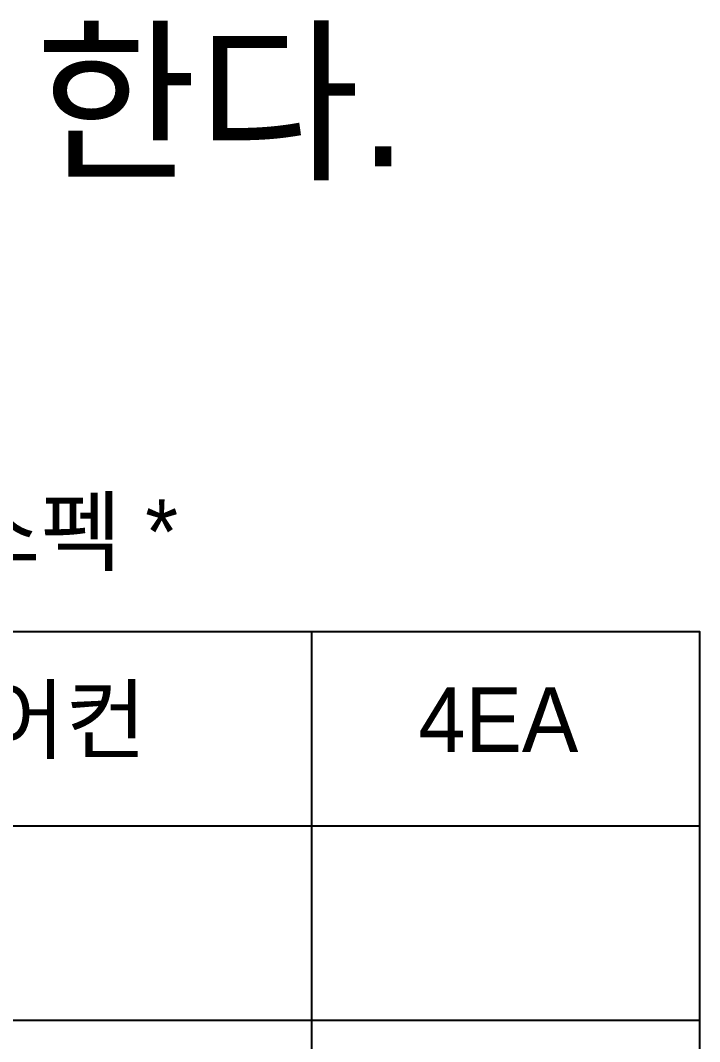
# Model space of a CAD drawing. Header units: millimetres. Extents: x 261942 to 379971, y 117646 to 213875.
# Drawn here: x 333021 to 334071, y 168752 to 170330 of the extents above; entities that cross this region are included whole.
import ezdxf
from ezdxf.enums import TextEntityAlignment as Align

# ---------------------------------------------------------------- set-up
doc = ezdxf.new("R2010")
doc.units = ezdxf.units.MM
doc.header["$LTSCALE"] = 100
doc.layers.add('0-ELC TEXT', color=7, linetype='Continuous')
doc.layers.add('RC-LIGHT', color=7, linetype='Continuous')
doc.styles.add('코레일둥고', font='Korail_Round_Gothic_Medium.ttf')

msp = doc.modelspace()

# ---------------------------------------------------------------- linework, layer by layer
at = {"layer": '0-ELC TEXT'}
for p, q in [((333471.3, 169385.8), (333471.3, 166985.8)), ((331571.3, 169085.8), (334071.3, 169085.8)), ((331571.3, 168785.8), (334071.3, 168785.8))]:
    msp.add_line(p, q, dxfattribs=at)
msp.add_lwpolyline([(334071.3, 166985.8), (331571.3, 166985.8), (331571.3, 169385.8), (334071.3, 169385.8)], close=True, dxfattribs=at)

# ---------------------------------------------------------------- texts
at = {"layer": '0-ELC TEXT', "style": '코레일둥고'}
for s, p in [('* 조명 기구 스펙 *', (332265.1, 169490.2)), ('천정 매입 에어컨', (332265.1, 169199.9)), ('4EA', (333636.6, 169199.9))]:
    msp.add_text(s, height=100, dxfattribs=at).set_placement(p)
at = {"layer": 'RC-LIGHT', "color": 140, "style": '코레일둥고'}
msp.add_text('현장설치를 우선시한다.', height=200, dxfattribs=at).set_placement((330963.3, 170304.6), align=Align.TOP_LEFT)

doc.saveas('drawing.dxf')
